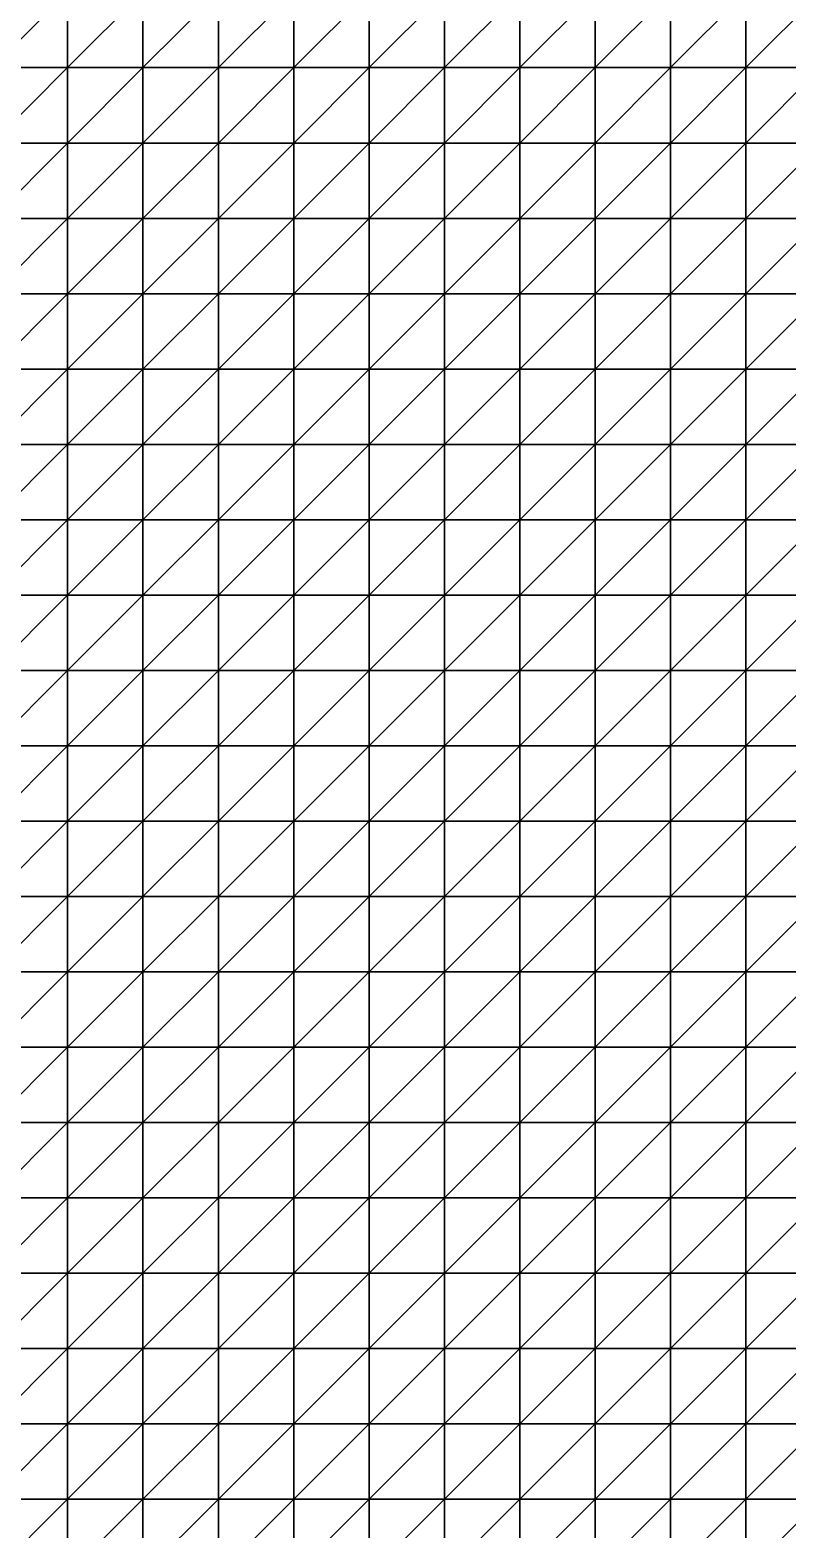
# Model space of a CAD drawing. Header units: metres. Extents: x 351000 to 353000, y 7455000 to 7457000.
# Drawn here: x 351987.5 to 352238.7, y 7455490.1 to 7455987.5 of the extents above; entities that cross this region are included whole.
import ezdxf

# ---------------------------------------------------------------- set-up
doc = ezdxf.new("R2010")
doc.units = ezdxf.units.M

msp = doc.modelspace()

# ---------------------------------------------------------------- linework, layer by layer
at = {"layer": 'BASE_OF_COVER_BOC'}
for points in [[(351975, 7455975, 1287.86), (352000, 7455975, 1289.49), (352000, 7456000, 1286.59)], [(351975, 7455975, 1287.86), (352000, 7456000, 1286.59), (351975, 7456000, 1284.14)], [(352000, 7455975, 1289.49), (352025, 7455975, 1291.1), (352025, 7456000, 1288.96)], [(352000, 7455975, 1289.49), (352025, 7456000, 1288.96), (352000, 7456000, 1286.59)], [(352025, 7455975, 1291.1), (352050, 7455975, 1292.49), (352050, 7456000, 1290.69)], [(352025, 7455975, 1291.1), (352050, 7456000, 1290.69), (352025, 7456000, 1288.96)], [(352050, 7455975, 1292.49), (352075, 7455975, 1293.38), (352075, 7456000, 1291.39)], [(352050, 7455975, 1292.49), (352075, 7456000, 1291.39), (352050, 7456000, 1290.69)], [(352075, 7455975, 1293.38), (352100, 7455975, 1293.59), (352100, 7456000, 1291.02)], [(352075, 7455975, 1293.38), (352100, 7456000, 1291.02), (352075, 7456000, 1291.39)], [(352100, 7455975, 1293.59), (352125, 7455975, 1293.31), (352125, 7456000, 1290.08)], [(352100, 7455975, 1293.59), (352125, 7456000, 1290.08), (352100, 7456000, 1291.02)], [(352125, 7455975, 1293.31), (352150, 7455975, 1293.08), (352150, 7456000, 1289.44)], [(352125, 7455975, 1293.31), (352150, 7456000, 1289.44), (352125, 7456000, 1290.08)], [(352150, 7455975, 1293.08), (352175, 7455975, 1293.72), (352175, 7456000, 1290.06)], [(352150, 7455975, 1293.08), (352175, 7456000, 1290.06), (352150, 7456000, 1289.44)], [(352175, 7455975, 1293.72), (352200, 7455975, 1295.99), (352200, 7456000, 1292.62)], [(352175, 7455975, 1293.72), (352200, 7456000, 1292.62), (352175, 7456000, 1290.06)], [(352200, 7455975, 1295.99), (352225, 7455975, 1300.27), (352225, 7456000, 1297.28)], [(352200, 7455975, 1295.99), (352225, 7456000, 1297.28), (352200, 7456000, 1292.62)], [(352225, 7455975, 1300.27), (352250, 7455975, 1306.36), (352250, 7456000, 1303.54)], [(352225, 7455975, 1300.27), (352250, 7456000, 1303.54), (352225, 7456000, 1297.28)], [(351975, 7455950, 1292.53), (352000, 7455950, 1293.48), (352000, 7455975, 1289.49)], [(351975, 7455950, 1292.53), (352000, 7455975, 1289.49), (351975, 7455975, 1287.86)], [(352000, 7455950, 1293.48), (352025, 7455950, 1294.3), (352025, 7455975, 1291.1)], [(352000, 7455950, 1293.48), (352025, 7455975, 1291.1), (352000, 7455975, 1289.49)], [(352025, 7455950, 1294.3), (352050, 7455950, 1295.18), (352050, 7455975, 1292.49)], [(352025, 7455950, 1294.3), (352050, 7455975, 1292.49), (352025, 7455975, 1291.1)], [(352050, 7455950, 1295.18), (352075, 7455950, 1296.12), (352075, 7455975, 1293.38)], [(352050, 7455950, 1295.18), (352075, 7455975, 1293.38), (352050, 7455975, 1292.49)], [(352075, 7455950, 1296.12), (352100, 7455950, 1296.99), (352100, 7455975, 1293.59)], [(352075, 7455950, 1296.12), (352100, 7455975, 1293.59), (352075, 7455975, 1293.38)], [(352100, 7455950, 1296.99), (352125, 7455950, 1297.72), (352125, 7455975, 1293.31)], [(352100, 7455950, 1296.99), (352125, 7455975, 1293.31), (352100, 7455975, 1293.59)], [(352125, 7455950, 1297.72), (352150, 7455950, 1298.46), (352150, 7455975, 1293.08)], [(352125, 7455950, 1297.72), (352150, 7455975, 1293.08), (352125, 7455975, 1293.31)], [(352150, 7455950, 1298.46), (352175, 7455950, 1299.62), (352175, 7455975, 1293.72)], [(352150, 7455950, 1298.46), (352175, 7455975, 1293.72), (352150, 7455975, 1293.08)], [(352175, 7455950, 1299.62), (352200, 7455950, 1301.77), (352200, 7455975, 1295.99)], [(352175, 7455950, 1299.62), (352200, 7455975, 1295.99), (352175, 7455975, 1293.72)], [(352200, 7455950, 1301.77), (352225, 7455950, 1305.37), (352225, 7455975, 1300.27)], [(352200, 7455950, 1301.77), (352225, 7455975, 1300.27), (352200, 7455975, 1295.99)], [(352225, 7455950, 1305.37), (352250, 7455950, 1310.48), (352250, 7455975, 1306.36)], [(352225, 7455950, 1305.37), (352250, 7455975, 1306.36), (352225, 7455975, 1300.27)], [(351975, 7455925, 1297.11), (352000, 7455925, 1298.02), (352000, 7455950, 1293.48)], [(351975, 7455925, 1297.11), (352000, 7455950, 1293.48), (351975, 7455950, 1292.53)], [(352000, 7455925, 1298.02), (352025, 7455925, 1298.53), (352025, 7455950, 1294.3)], [(352000, 7455925, 1298.02), (352025, 7455950, 1294.3), (352000, 7455950, 1293.48)], [(352025, 7455925, 1298.53), (352050, 7455925, 1299.14), (352050, 7455950, 1295.18)], [(352025, 7455925, 1298.53), (352050, 7455950, 1295.18), (352025, 7455950, 1294.3)], [(352050, 7455925, 1299.14), (352075, 7455925, 1300.17), (352075, 7455950, 1296.12)], [(352050, 7455925, 1299.14), (352075, 7455950, 1296.12), (352050, 7455950, 1295.18)], [(352075, 7455925, 1300.17), (352100, 7455925, 1301.67), (352100, 7455950, 1296.99)], [(352075, 7455925, 1300.17), (352100, 7455950, 1296.99), (352075, 7455950, 1296.12)], [(352100, 7455925, 1301.67), (352125, 7455925, 1303.45), (352125, 7455950, 1297.72)], [(352100, 7455925, 1301.67), (352125, 7455950, 1297.72), (352100, 7455950, 1296.99)], [(352125, 7455925, 1303.45), (352150, 7455925, 1305.32), (352150, 7455950, 1298.46)], [(352125, 7455925, 1303.45), (352150, 7455950, 1298.46), (352125, 7455950, 1297.72)], [(352150, 7455925, 1305.32), (352175, 7455925, 1307.23), (352175, 7455950, 1299.62)], [(352150, 7455925, 1305.32), (352175, 7455950, 1299.62), (352150, 7455950, 1298.46)], [(352175, 7455925, 1307.23), (352200, 7455925, 1309.36), (352200, 7455950, 1301.77)], [(352175, 7455925, 1307.23), (352200, 7455950, 1301.77), (352175, 7455950, 1299.62)], [(352200, 7455925, 1309.36), (352225, 7455925, 1312.02), (352225, 7455950, 1305.37)], [(352200, 7455925, 1309.36), (352225, 7455950, 1305.37), (352200, 7455950, 1301.77)], [(352225, 7455925, 1312.02), (352250, 7455925, 1315.45), (352250, 7455950, 1310.48)], [(352225, 7455925, 1312.02), (352250, 7455950, 1310.48), (352225, 7455950, 1305.37)], [(351975, 7455900, 1300.94), (352000, 7455900, 1302.58), (352000, 7455925, 1298.02)], [(351975, 7455900, 1300.94), (352000, 7455925, 1298.02), (351975, 7455925, 1297.11)], [(352000, 7455900, 1302.58), (352025, 7455900, 1303.56), (352025, 7455925, 1298.53)], [(352000, 7455900, 1302.58), (352025, 7455925, 1298.53), (352000, 7455925, 1298.02)], [(352025, 7455900, 1303.56), (352050, 7455900, 1304.42), (352050, 7455925, 1299.14)], [(352025, 7455900, 1303.56), (352050, 7455925, 1299.14), (352025, 7455925, 1298.53)], [(352050, 7455900, 1304.42), (352075, 7455900, 1305.68), (352075, 7455925, 1300.17)], [(352050, 7455900, 1304.42), (352075, 7455925, 1300.17), (352050, 7455925, 1299.14)], [(352075, 7455900, 1305.68), (352100, 7455900, 1307.59), (352100, 7455925, 1301.67)], [(352075, 7455900, 1305.68), (352100, 7455925, 1301.67), (352075, 7455925, 1300.17)], [(352100, 7455900, 1307.59), (352125, 7455900, 1310.06), (352125, 7455925, 1303.45)], [(352100, 7455900, 1307.59), (352125, 7455925, 1303.45), (352100, 7455925, 1301.67)], [(352125, 7455900, 1310.06), (352150, 7455900, 1312.72), (352150, 7455925, 1305.32)], [(352125, 7455900, 1310.06), (352150, 7455925, 1305.32), (352125, 7455925, 1303.45)], [(352150, 7455900, 1312.72), (352175, 7455900, 1315.16), (352175, 7455925, 1307.23)], [(352150, 7455900, 1312.72), (352175, 7455925, 1307.23), (352150, 7455925, 1305.32)], [(352175, 7455900, 1315.16), (352200, 7455900, 1317.15), (352200, 7455925, 1309.36)], [(352175, 7455900, 1315.16), (352200, 7455925, 1309.36), (352175, 7455925, 1307.23)], [(352200, 7455900, 1317.15), (352225, 7455900, 1318.73), (352225, 7455925, 1312.02)], [(352200, 7455900, 1317.15), (352225, 7455925, 1312.02), (352200, 7455925, 1309.36)], [(352225, 7455900, 1318.73), (352250, 7455900, 1320.14), (352250, 7455925, 1315.45)], [(352225, 7455900, 1318.73), (352250, 7455925, 1315.45), (352225, 7455925, 1312.02)], [(351975, 7455875, 1303.77), (352000, 7455875, 1306.69), (352000, 7455900, 1302.58)], [(351975, 7455875, 1303.77), (352000, 7455900, 1302.58), (351975, 7455900, 1300.94)], [(352000, 7455875, 1306.69), (352025, 7455875, 1308.8), (352025, 7455900, 1303.56)], [(352000, 7455875, 1306.69), (352025, 7455900, 1303.56), (352000, 7455900, 1302.58)], [(352025, 7455875, 1308.8), (352050, 7455875, 1310.4), (352050, 7455900, 1304.42)], [(352025, 7455875, 1308.8), (352050, 7455900, 1304.42), (352025, 7455900, 1303.56)], [(352050, 7455875, 1310.4), (352075, 7455875, 1312), (352075, 7455900, 1305.68)], [(352050, 7455875, 1310.4), (352075, 7455900, 1305.68), (352050, 7455900, 1304.42)], [(352075, 7455875, 1312), (352100, 7455875, 1314.01), (352100, 7455900, 1307.59)], [(352075, 7455875, 1312), (352100, 7455900, 1307.59), (352075, 7455900, 1305.68)], [(352100, 7455875, 1314.01), (352125, 7455875, 1316.51), (352125, 7455900, 1310.06)], [(352100, 7455875, 1314.01), (352125, 7455900, 1310.06), (352100, 7455900, 1307.59)], [(352125, 7455875, 1316.51), (352150, 7455875, 1319.23), (352150, 7455900, 1312.72)], [(352125, 7455875, 1316.51), (352150, 7455900, 1312.72), (352125, 7455900, 1310.06)], [(352150, 7455875, 1319.23), (352175, 7455875, 1321.63), (352175, 7455900, 1315.16)], [(352150, 7455875, 1319.23), (352175, 7455900, 1315.16), (352150, 7455900, 1312.72)], [(352175, 7455875, 1321.63), (352200, 7455875, 1323.22), (352200, 7455900, 1317.15)], [(352175, 7455875, 1321.63), (352200, 7455900, 1317.15), (352175, 7455900, 1315.16)], [(352200, 7455875, 1323.22), (352225, 7455875, 1323.74), (352225, 7455900, 1318.73)], [(352200, 7455875, 1323.22), (352225, 7455900, 1318.73), (352200, 7455900, 1317.15)], [(352225, 7455875, 1323.74), (352250, 7455875, 1323.31), (352250, 7455900, 1320.14)], [(352225, 7455875, 1323.74), (352250, 7455900, 1320.14), (352225, 7455900, 1318.73)], [(351975, 7455850, 1305.62), (352000, 7455850, 1309.78), (352000, 7455875, 1306.69)], [(351975, 7455850, 1305.62), (352000, 7455875, 1306.69), (351975, 7455875, 1303.77)], [(352000, 7455850, 1309.78), (352025, 7455850, 1313.18), (352025, 7455875, 1308.8)], [(352000, 7455850, 1309.78), (352025, 7455875, 1308.8), (352000, 7455875, 1306.69)], [(352025, 7455850, 1313.18), (352050, 7455850, 1315.73), (352050, 7455875, 1310.4)], [(352025, 7455850, 1313.18), (352050, 7455875, 1310.4), (352025, 7455875, 1308.8)], [(352050, 7455850, 1315.73), (352075, 7455850, 1317.7), (352075, 7455875, 1312)], [(352050, 7455850, 1315.73), (352075, 7455875, 1312), (352050, 7455875, 1310.4)], [(352075, 7455850, 1317.7), (352100, 7455850, 1319.49), (352100, 7455875, 1314.01)], [(352075, 7455850, 1317.7), (352100, 7455875, 1314.01), (352075, 7455875, 1312)], [(352100, 7455850, 1319.49), (352125, 7455850, 1321.42), (352125, 7455875, 1316.51)], [(352100, 7455850, 1319.49), (352125, 7455875, 1316.51), (352100, 7455875, 1314.01)], [(352125, 7455850, 1321.42), (352150, 7455850, 1323.44), (352150, 7455875, 1319.23)], [(352125, 7455850, 1321.42), (352150, 7455875, 1319.23), (352125, 7455875, 1316.51)], [(352150, 7455850, 1323.44), (352175, 7455850, 1325.19), (352175, 7455875, 1321.63)], [(352150, 7455850, 1323.44), (352175, 7455875, 1321.63), (352150, 7455875, 1319.23)], [(352175, 7455850, 1325.19), (352200, 7455850, 1326.14), (352200, 7455875, 1323.22)], [(352175, 7455850, 1325.19), (352200, 7455875, 1323.22), (352175, 7455875, 1321.63)], [(352200, 7455850, 1326.14), (352225, 7455850, 1325.58), (352225, 7455875, 1323.74)], [(352200, 7455850, 1326.14), (352225, 7455875, 1323.74), (352200, 7455875, 1323.22)], [(352225, 7455850, 1325.58), (352250, 7455850, 1323.8), (352250, 7455875, 1323.31)], [(352225, 7455850, 1325.58), (352250, 7455875, 1323.31), (352225, 7455875, 1323.74)], [(351975, 7455825, 1306.47), (352000, 7455825, 1311.21), (352000, 7455850, 1309.78)], [(351975, 7455825, 1306.47), (352000, 7455850, 1309.78), (351975, 7455850, 1305.62)], [(352000, 7455825, 1311.21), (352025, 7455825, 1315.47), (352025, 7455850, 1313.18)], [(352000, 7455825, 1311.21), (352025, 7455850, 1313.18), (352000, 7455850, 1309.78)], [(352025, 7455825, 1315.47), (352050, 7455825, 1318.77), (352050, 7455850, 1315.73)], [(352025, 7455825, 1315.47), (352050, 7455850, 1315.73), (352025, 7455850, 1313.18)], [(352050, 7455825, 1318.77), (352075, 7455825, 1321.03), (352075, 7455850, 1317.7)], [(352050, 7455825, 1318.77), (352075, 7455850, 1317.7), (352050, 7455850, 1315.73)], [(352075, 7455825, 1321.03), (352100, 7455825, 1322.51), (352100, 7455850, 1319.49)], [(352075, 7455825, 1321.03), (352100, 7455850, 1319.49), (352075, 7455850, 1317.7)], [(352100, 7455825, 1322.51), (352125, 7455825, 1323.58), (352125, 7455850, 1321.42)], [(352100, 7455825, 1322.51), (352125, 7455850, 1321.42), (352100, 7455850, 1319.49)], [(352125, 7455825, 1323.58), (352150, 7455825, 1324.53), (352150, 7455850, 1323.44)], [(352125, 7455825, 1323.58), (352150, 7455850, 1323.44), (352125, 7455850, 1321.42)], [(352150, 7455825, 1324.53), (352175, 7455825, 1325.33), (352175, 7455850, 1325.19)], [(352150, 7455825, 1324.53), (352175, 7455850, 1325.19), (352150, 7455850, 1323.44)], [(352175, 7455825, 1325.33), (352200, 7455825, 1325.64), (352200, 7455850, 1326.14)], [(352175, 7455825, 1325.33), (352200, 7455850, 1326.14), (352175, 7455850, 1325.19)], [(352200, 7455825, 1325.64), (352225, 7455825, 1325.04), (352225, 7455850, 1325.58)], [(352200, 7455825, 1325.64), (352225, 7455850, 1325.58), (352200, 7455850, 1326.14)], [(352225, 7455825, 1325.04), (352250, 7455825, 1323.2), (352250, 7455850, 1323.8)], [(352225, 7455825, 1325.04), (352250, 7455850, 1323.8), (352225, 7455850, 1325.58)], [(351975, 7455800, 1306.18), (352000, 7455800, 1310.45), (352000, 7455825, 1311.21)], [(351975, 7455800, 1306.18), (352000, 7455825, 1311.21), (351975, 7455825, 1306.47)], [(352000, 7455800, 1310.45), (352025, 7455800, 1314.7), (352025, 7455825, 1315.47)], [(352000, 7455800, 1310.45), (352025, 7455825, 1315.47), (352000, 7455825, 1311.21)], [(352025, 7455800, 1314.7), (352050, 7455800, 1318.25), (352050, 7455825, 1318.77)], [(352025, 7455800, 1314.7), (352050, 7455825, 1318.77), (352025, 7455825, 1315.47)], [(352050, 7455800, 1318.25), (352075, 7455800, 1320.69), (352075, 7455825, 1321.03)], [(352050, 7455800, 1318.25), (352075, 7455825, 1321.03), (352050, 7455825, 1318.77)], [(352075, 7455800, 1320.69), (352100, 7455800, 1322), (352100, 7455825, 1322.51)], [(352075, 7455800, 1320.69), (352100, 7455825, 1322.51), (352075, 7455825, 1321.03)], [(352100, 7455800, 1322), (352125, 7455800, 1322.51), (352125, 7455825, 1323.58)], [(352100, 7455800, 1322), (352125, 7455825, 1323.58), (352100, 7455825, 1322.51)], [(352125, 7455800, 1322.51), (352150, 7455800, 1322.65), (352150, 7455825, 1324.53)], [(352125, 7455800, 1322.51), (352150, 7455825, 1324.53), (352125, 7455825, 1323.58)], [(352150, 7455800, 1322.65), (352175, 7455800, 1322.72), (352175, 7455825, 1325.33)], [(352150, 7455800, 1322.65), (352175, 7455825, 1325.33), (352150, 7455825, 1324.53)], [(352175, 7455800, 1322.72), (352200, 7455800, 1322.71), (352200, 7455825, 1325.64)], [(352175, 7455800, 1322.72), (352200, 7455825, 1325.64), (352175, 7455825, 1325.33)], [(352200, 7455800, 1322.71), (352225, 7455800, 1322.32), (352225, 7455825, 1325.04)], [(352200, 7455800, 1322.71), (352225, 7455825, 1325.04), (352200, 7455825, 1325.64)], [(352225, 7455800, 1322.32), (352250, 7455800, 1321.07), (352250, 7455825, 1323.2)], [(352225, 7455800, 1322.32), (352250, 7455825, 1323.2), (352225, 7455825, 1325.04)], [(351975, 7455775, 1304.57), (352000, 7455775, 1307.37), (352000, 7455800, 1310.45)], [(351975, 7455775, 1304.57), (352000, 7455800, 1310.45), (351975, 7455800, 1306.18)], [(352000, 7455775, 1307.37), (352025, 7455775, 1310.67), (352025, 7455800, 1314.7)], [(352000, 7455775, 1307.37), (352025, 7455800, 1314.7), (352000, 7455800, 1310.45)], [(352025, 7455775, 1310.67), (352050, 7455775, 1313.86), (352050, 7455800, 1318.25)], [(352025, 7455775, 1310.67), (352050, 7455800, 1318.25), (352025, 7455800, 1314.7)], [(352050, 7455775, 1313.86), (352075, 7455775, 1316.39), (352075, 7455800, 1320.69)], [(352050, 7455775, 1313.86), (352075, 7455800, 1320.69), (352050, 7455800, 1318.25)], [(352075, 7455775, 1316.39), (352100, 7455775, 1317.95), (352100, 7455800, 1322)], [(352075, 7455775, 1316.39), (352100, 7455800, 1322), (352075, 7455800, 1320.69)], [(352100, 7455775, 1317.95), (352125, 7455775, 1318.61), (352125, 7455800, 1322.51)], [(352100, 7455775, 1317.95), (352125, 7455800, 1322.51), (352100, 7455800, 1322)], [(352125, 7455775, 1318.61), (352150, 7455775, 1318.75), (352150, 7455800, 1322.65)], [(352125, 7455775, 1318.61), (352150, 7455800, 1322.65), (352125, 7455800, 1322.51)], [(352150, 7455775, 1318.75), (352175, 7455775, 1318.82), (352175, 7455800, 1322.72)], [(352150, 7455775, 1318.75), (352175, 7455800, 1322.72), (352150, 7455800, 1322.65)], [(352175, 7455775, 1318.82), (352200, 7455775, 1319.06), (352200, 7455800, 1322.71)], [(352175, 7455775, 1318.82), (352200, 7455800, 1322.71), (352175, 7455800, 1322.72)], [(352200, 7455775, 1319.06), (352225, 7455775, 1319.29), (352225, 7455800, 1322.32)], [(352200, 7455775, 1319.06), (352225, 7455800, 1322.32), (352200, 7455800, 1322.71)], [(352225, 7455775, 1319.29), (352250, 7455775, 1319.28), (352250, 7455800, 1321.07)], [(352225, 7455775, 1319.29), (352250, 7455800, 1321.07), (352225, 7455800, 1322.32)], [(351975, 7455750, 1301.64), (352000, 7455750, 1302.45), (352000, 7455775, 1307.37)], [(351975, 7455750, 1301.64), (352000, 7455775, 1307.37), (351975, 7455775, 1304.57)], [(352000, 7455750, 1302.45), (352025, 7455750, 1304.18), (352025, 7455775, 1310.67)], [(352000, 7455750, 1302.45), (352025, 7455775, 1310.67), (352000, 7455775, 1307.37)], [(352025, 7455750, 1304.18), (352050, 7455750, 1306.56), (352050, 7455775, 1313.86)], [(352025, 7455750, 1304.18), (352050, 7455775, 1313.86), (352025, 7455775, 1310.67)], [(352050, 7455750, 1306.56), (352075, 7455750, 1309.11), (352075, 7455775, 1316.39)], [(352050, 7455750, 1306.56), (352075, 7455775, 1316.39), (352050, 7455775, 1313.86)], [(352075, 7455750, 1309.11), (352100, 7455750, 1311.34), (352100, 7455775, 1317.95)], [(352075, 7455750, 1309.11), (352100, 7455775, 1317.95), (352075, 7455775, 1316.39)], [(352100, 7455750, 1311.34), (352125, 7455750, 1313.01), (352125, 7455775, 1318.61)], [(352100, 7455750, 1311.34), (352125, 7455775, 1318.61), (352100, 7455775, 1317.95)], [(352125, 7455750, 1313.01), (352150, 7455750, 1314.2), (352150, 7455775, 1318.75)], [(352125, 7455750, 1313.01), (352150, 7455775, 1318.75), (352125, 7455775, 1318.61)], [(352150, 7455750, 1314.2), (352175, 7455750, 1315.19), (352175, 7455775, 1318.82)], [(352150, 7455750, 1314.2), (352175, 7455775, 1318.82), (352150, 7455775, 1318.75)], [(352175, 7455750, 1315.19), (352200, 7455750, 1316.21), (352200, 7455775, 1319.06)], [(352175, 7455750, 1315.19), (352200, 7455775, 1319.06), (352175, 7455775, 1318.82)], [(352200, 7455750, 1316.21), (352225, 7455750, 1317.49), (352225, 7455775, 1319.29)], [(352200, 7455750, 1316.21), (352225, 7455775, 1319.29), (352200, 7455775, 1319.06)], [(352225, 7455750, 1317.49), (352250, 7455750, 1318.76), (352250, 7455775, 1319.28)], [(352225, 7455750, 1317.49), (352250, 7455775, 1319.28), (352225, 7455775, 1319.29)], [(351975, 7455725, 1297.78), (352000, 7455725, 1296.76), (352000, 7455750, 1302.45)], [(351975, 7455725, 1297.78), (352000, 7455750, 1302.45), (351975, 7455750, 1301.64)], [(352000, 7455725, 1296.76), (352025, 7455725, 1296.83), (352025, 7455750, 1304.18)], [(352000, 7455725, 1296.76), (352025, 7455750, 1304.18), (352000, 7455750, 1302.45)], [(352025, 7455725, 1296.83), (352050, 7455725, 1298.22), (352050, 7455750, 1306.56)], [(352025, 7455725, 1296.83), (352050, 7455750, 1306.56), (352025, 7455750, 1304.18)], [(352050, 7455725, 1298.22), (352075, 7455725, 1300.71), (352075, 7455750, 1309.11)], [(352050, 7455725, 1298.22), (352075, 7455750, 1309.11), (352050, 7455750, 1306.56)], [(352075, 7455725, 1300.71), (352100, 7455725, 1303.83), (352100, 7455750, 1311.34)], [(352075, 7455725, 1300.71), (352100, 7455750, 1311.34), (352075, 7455750, 1309.11)], [(352100, 7455725, 1303.83), (352125, 7455725, 1307.07), (352125, 7455750, 1313.01)], [(352100, 7455725, 1303.83), (352125, 7455750, 1313.01), (352100, 7455750, 1311.34)], [(352125, 7455725, 1307.07), (352150, 7455725, 1310.05), (352150, 7455750, 1314.2)], [(352125, 7455725, 1307.07), (352150, 7455750, 1314.2), (352125, 7455750, 1313.01)], [(352150, 7455725, 1310.05), (352175, 7455725, 1312.63), (352175, 7455750, 1315.19)], [(352150, 7455725, 1310.05), (352175, 7455750, 1315.19), (352150, 7455750, 1314.2)], [(352175, 7455725, 1312.63), (352200, 7455725, 1315.04), (352200, 7455750, 1316.21)], [(352175, 7455725, 1312.63), (352200, 7455750, 1316.21), (352175, 7455750, 1315.19)], [(352200, 7455725, 1315.04), (352225, 7455725, 1317.39), (352225, 7455750, 1317.49)], [(352200, 7455725, 1315.04), (352225, 7455750, 1317.49), (352200, 7455750, 1316.21)], [(352225, 7455725, 1317.39), (352250, 7455725, 1319.58), (352250, 7455750, 1318.76)], [(352225, 7455725, 1317.39), (352250, 7455750, 1318.76), (352225, 7455750, 1317.49)], [(351975, 7455700, 1293.71), (352000, 7455700, 1291.6), (352000, 7455725, 1296.76)], [(351975, 7455700, 1293.71), (352000, 7455725, 1296.76), (351975, 7455725, 1297.78)], [(352000, 7455700, 1291.6), (352025, 7455700, 1290.46), (352025, 7455725, 1296.83)], [(352000, 7455700, 1291.6), (352025, 7455725, 1296.83), (352000, 7455725, 1296.76)], [(352025, 7455700, 1290.46), (352050, 7455700, 1290.92), (352050, 7455725, 1298.22)], [(352025, 7455700, 1290.46), (352050, 7455725, 1298.22), (352025, 7455725, 1296.83)], [(352050, 7455700, 1290.92), (352075, 7455700, 1293.21), (352075, 7455725, 1300.71)], [(352050, 7455700, 1290.92), (352075, 7455725, 1300.71), (352050, 7455725, 1298.22)], [(352075, 7455700, 1293.21), (352100, 7455700, 1297.05), (352100, 7455725, 1303.83)], [(352075, 7455700, 1293.21), (352100, 7455725, 1303.83), (352075, 7455725, 1300.71)], [(352100, 7455700, 1297.05), (352125, 7455700, 1301.78), (352125, 7455725, 1307.07)], [(352100, 7455700, 1297.05), (352125, 7455725, 1307.07), (352100, 7455725, 1303.83)], [(352125, 7455700, 1301.78), (352150, 7455700, 1306.62), (352150, 7455725, 1310.05)], [(352125, 7455700, 1301.78), (352150, 7455725, 1310.05), (352125, 7455725, 1307.07)], [(352150, 7455700, 1306.62), (352175, 7455700, 1311.15), (352175, 7455725, 1312.63)], [(352150, 7455700, 1306.62), (352175, 7455725, 1312.63), (352150, 7455725, 1310.05)], [(352175, 7455700, 1311.15), (352200, 7455700, 1315.09), (352200, 7455725, 1315.04)], [(352175, 7455700, 1311.15), (352200, 7455725, 1315.04), (352175, 7455725, 1312.63)], [(352200, 7455700, 1315.09), (352225, 7455700, 1318.38), (352225, 7455725, 1317.39)], [(352200, 7455700, 1315.09), (352225, 7455725, 1317.39), (352200, 7455725, 1315.04)], [(352225, 7455700, 1318.38), (352250, 7455700, 1320.96), (352250, 7455725, 1319.58)], [(352225, 7455700, 1318.38), (352250, 7455725, 1319.58), (352225, 7455725, 1317.39)], [(351975, 7455675, 1290.28), (352000, 7455675, 1288.05), (352000, 7455700, 1291.6)], [(351975, 7455675, 1290.28), (352000, 7455700, 1291.6), (351975, 7455700, 1293.71)], [(352000, 7455675, 1288.05), (352025, 7455675, 1286.39), (352025, 7455700, 1290.46)], [(352000, 7455675, 1288.05), (352025, 7455700, 1290.46), (352000, 7455700, 1291.6)], [(352025, 7455675, 1286.39), (352050, 7455675, 1286.2), (352050, 7455700, 1290.92)], [(352025, 7455675, 1286.39), (352050, 7455700, 1290.92), (352025, 7455700, 1290.46)], [(352050, 7455675, 1286.2), (352075, 7455675, 1288.06), (352075, 7455700, 1293.21)], [(352050, 7455675, 1286.2), (352075, 7455700, 1293.21), (352050, 7455700, 1290.92)], [(352075, 7455675, 1288.06), (352100, 7455675, 1292.01), (352100, 7455700, 1297.05)], [(352075, 7455675, 1288.06), (352100, 7455700, 1297.05), (352075, 7455700, 1293.21)], [(352100, 7455675, 1292.01), (352125, 7455675, 1297.48), (352125, 7455700, 1301.78)], [(352100, 7455675, 1292.01), (352125, 7455700, 1301.78), (352100, 7455700, 1297.05)], [(352125, 7455675, 1297.48), (352150, 7455675, 1303.72), (352150, 7455700, 1306.62)], [(352125, 7455675, 1297.48), (352150, 7455700, 1306.62), (352125, 7455700, 1301.78)], [(352150, 7455675, 1303.72), (352175, 7455675, 1309.82), (352175, 7455700, 1311.15)], [(352150, 7455675, 1303.72), (352175, 7455700, 1311.15), (352150, 7455700, 1306.62)], [(352175, 7455675, 1309.82), (352200, 7455675, 1315.06), (352200, 7455700, 1315.09)], [(352175, 7455675, 1309.82), (352200, 7455700, 1315.09), (352175, 7455700, 1311.15)], [(352200, 7455675, 1315.06), (352225, 7455675, 1319.04), (352225, 7455700, 1318.38)], [(352200, 7455675, 1315.06), (352225, 7455700, 1318.38), (352200, 7455700, 1315.09)], [(352225, 7455675, 1319.04), (352250, 7455675, 1321.67), (352250, 7455700, 1320.96)], [(352225, 7455675, 1319.04), (352250, 7455700, 1320.96), (352225, 7455700, 1318.38)], [(351975, 7455650, 1288.09), (352000, 7455650, 1286.54), (352000, 7455675, 1288.05)], [(351975, 7455650, 1288.09), (352000, 7455675, 1288.05), (351975, 7455675, 1290.28)], [(352000, 7455650, 1286.54), (352025, 7455650, 1285.05), (352025, 7455675, 1286.39)], [(352000, 7455650, 1286.54), (352025, 7455675, 1286.39), (352000, 7455675, 1288.05)], [(352025, 7455650, 1285.05), (352050, 7455650, 1284.5), (352050, 7455675, 1286.2)], [(352025, 7455650, 1285.05), (352050, 7455675, 1286.2), (352025, 7455675, 1286.39)], [(352050, 7455650, 1284.5), (352075, 7455650, 1285.67), (352075, 7455675, 1288.06)], [(352050, 7455650, 1284.5), (352075, 7455675, 1288.06), (352050, 7455675, 1286.2)], [(352075, 7455650, 1285.67), (352100, 7455650, 1288.9), (352100, 7455675, 1292.01)], [(352075, 7455650, 1285.67), (352100, 7455675, 1292.01), (352075, 7455675, 1288.06)], [(352100, 7455650, 1288.9), (352125, 7455650, 1294.14), (352125, 7455675, 1297.48)], [(352100, 7455650, 1288.9), (352125, 7455675, 1297.48), (352100, 7455675, 1292.01)], [(352125, 7455650, 1294.14), (352150, 7455650, 1300.68), (352150, 7455675, 1303.72)], [(352125, 7455650, 1294.14), (352150, 7455675, 1303.72), (352125, 7455675, 1297.48)], [(352150, 7455650, 1300.68), (352175, 7455650, 1307.47), (352175, 7455675, 1309.82)], [(352150, 7455650, 1300.68), (352175, 7455675, 1309.82), (352150, 7455675, 1303.72)], [(352175, 7455650, 1307.47), (352200, 7455650, 1313.47), (352200, 7455675, 1315.06)], [(352175, 7455650, 1307.47), (352200, 7455675, 1315.06), (352175, 7455675, 1309.82)], [(352200, 7455650, 1313.47), (352225, 7455650, 1317.95), (352225, 7455675, 1319.04)], [(352200, 7455650, 1313.47), (352225, 7455675, 1319.04), (352200, 7455675, 1315.06)], [(352225, 7455650, 1317.95), (352250, 7455650, 1320.59), (352250, 7455675, 1321.67)], [(352225, 7455650, 1317.95), (352250, 7455675, 1321.67), (352225, 7455675, 1319.04)], [(351975, 7455625, 1287.36), (352000, 7455625, 1286.82), (352000, 7455650, 1286.54)], [(351975, 7455625, 1287.36), (352000, 7455650, 1286.54), (351975, 7455650, 1288.09)], [(352000, 7455625, 1286.82), (352025, 7455625, 1285.91), (352025, 7455650, 1285.05)], [(352000, 7455625, 1286.82), (352025, 7455650, 1285.05), (352000, 7455650, 1286.54)], [(352025, 7455625, 1285.91), (352050, 7455625, 1285.21), (352050, 7455650, 1284.5)], [(352025, 7455625, 1285.91), (352050, 7455650, 1284.5), (352025, 7455650, 1285.05)], [(352050, 7455625, 1285.21), (352075, 7455625, 1285.47), (352075, 7455650, 1285.67)], [(352050, 7455625, 1285.21), (352075, 7455650, 1285.67), (352050, 7455650, 1284.5)], [(352075, 7455625, 1285.47), (352100, 7455625, 1287.46), (352100, 7455650, 1288.9)], [(352075, 7455625, 1285.47), (352100, 7455650, 1288.9), (352075, 7455650, 1285.67)], [(352100, 7455625, 1287.46), (352125, 7455625, 1291.42), (352125, 7455650, 1294.14)], [(352100, 7455625, 1287.46), (352125, 7455650, 1294.14), (352100, 7455650, 1288.9)], [(352125, 7455625, 1291.42), (352150, 7455625, 1297.03), (352150, 7455650, 1300.68)], [(352125, 7455625, 1291.42), (352150, 7455650, 1300.68), (352125, 7455650, 1294.14)], [(352150, 7455625, 1297.03), (352175, 7455625, 1303.41), (352175, 7455650, 1307.47)], [(352150, 7455625, 1297.03), (352175, 7455650, 1307.47), (352150, 7455650, 1300.68)], [(352175, 7455625, 1303.41), (352200, 7455625, 1309.49), (352200, 7455650, 1313.47)], [(352175, 7455625, 1303.41), (352200, 7455650, 1313.47), (352175, 7455650, 1307.47)], [(352200, 7455625, 1309.49), (352225, 7455625, 1314.26), (352225, 7455650, 1317.95)], [(352200, 7455625, 1309.49), (352225, 7455650, 1317.95), (352200, 7455650, 1313.47)], [(352225, 7455625, 1314.26), (352250, 7455625, 1317.14), (352250, 7455650, 1320.59)], [(352225, 7455625, 1314.26), (352250, 7455650, 1320.59), (352225, 7455650, 1317.95)], [(351975, 7455600, 1287.85), (352000, 7455600, 1288.21), (352000, 7455625, 1286.82)], [(351975, 7455600, 1287.85), (352000, 7455625, 1286.82), (351975, 7455625, 1287.36)], [(352000, 7455600, 1288.21), (352025, 7455600, 1287.9), (352025, 7455625, 1285.91)], [(352000, 7455600, 1288.21), (352025, 7455625, 1285.91), (352000, 7455625, 1286.82)], [(352025, 7455600, 1287.9), (352050, 7455600, 1287.12), (352050, 7455625, 1285.21)], [(352025, 7455600, 1287.9), (352050, 7455625, 1285.21), (352025, 7455625, 1285.91)], [(352050, 7455600, 1287.12), (352075, 7455600, 1286.61), (352075, 7455625, 1285.47)], [(352050, 7455600, 1287.12), (352075, 7455625, 1285.47), (352050, 7455625, 1285.21)], [(352075, 7455600, 1286.61), (352100, 7455600, 1287.08), (352100, 7455625, 1287.46)], [(352075, 7455600, 1286.61), (352100, 7455625, 1287.46), (352075, 7455625, 1285.47)], [(352100, 7455600, 1287.08), (352125, 7455600, 1289.11), (352125, 7455625, 1291.42)], [(352100, 7455600, 1287.08), (352125, 7455625, 1291.42), (352100, 7455625, 1287.46)], [(352125, 7455600, 1289.11), (352150, 7455600, 1292.84), (352150, 7455625, 1297.03)], [(352125, 7455600, 1289.11), (352150, 7455625, 1297.03), (352125, 7455625, 1291.42)], [(352150, 7455600, 1292.84), (352175, 7455600, 1297.85), (352175, 7455625, 1303.41)], [(352150, 7455600, 1292.84), (352175, 7455625, 1303.41), (352150, 7455625, 1297.03)], [(352175, 7455600, 1297.85), (352200, 7455600, 1303.27), (352200, 7455625, 1309.49)], [(352175, 7455600, 1297.85), (352200, 7455625, 1309.49), (352175, 7455625, 1303.41)], [(352200, 7455600, 1303.27), (352225, 7455600, 1308.1), (352225, 7455625, 1314.26)], [(352200, 7455600, 1303.27), (352225, 7455625, 1314.26), (352200, 7455625, 1309.49)], [(352225, 7455600, 1308.1), (352250, 7455600, 1311.5), (352250, 7455625, 1317.14)], [(352225, 7455600, 1308.1), (352250, 7455625, 1317.14), (352225, 7455625, 1314.26)], [(351975, 7455575, 1289.17), (352000, 7455575, 1289.97), (352000, 7455600, 1288.21)], [(351975, 7455575, 1289.17), (352000, 7455600, 1288.21), (351975, 7455600, 1287.85)], [(352000, 7455575, 1289.97), (352025, 7455575, 1289.97), (352025, 7455600, 1287.9)], [(352000, 7455575, 1289.97), (352025, 7455600, 1287.9), (352000, 7455600, 1288.21)], [(352025, 7455575, 1289.97), (352050, 7455575, 1289.28), (352050, 7455600, 1287.12)], [(352025, 7455575, 1289.97), (352050, 7455600, 1287.12), (352025, 7455600, 1287.9)], [(352050, 7455575, 1289.28), (352075, 7455575, 1288.19), (352075, 7455600, 1286.61)], [(352050, 7455575, 1289.28), (352075, 7455600, 1286.61), (352050, 7455600, 1287.12)], [(352075, 7455575, 1288.19), (352100, 7455575, 1287.29), (352100, 7455600, 1287.08)], [(352075, 7455575, 1288.19), (352100, 7455600, 1287.08), (352075, 7455600, 1286.61)], [(352100, 7455575, 1287.29), (352125, 7455575, 1287.3), (352125, 7455600, 1289.11)], [(352100, 7455575, 1287.29), (352125, 7455600, 1289.11), (352100, 7455600, 1287.08)], [(352125, 7455575, 1287.3), (352150, 7455575, 1288.75), (352150, 7455600, 1292.84)], [(352125, 7455575, 1287.3), (352150, 7455600, 1292.84), (352125, 7455600, 1289.11)], [(352150, 7455575, 1288.75), (352175, 7455575, 1291.76), (352175, 7455600, 1297.85)], [(352150, 7455575, 1288.75), (352175, 7455600, 1297.85), (352150, 7455600, 1292.84)], [(352175, 7455575, 1291.76), (352200, 7455575, 1295.91), (352200, 7455600, 1303.27)], [(352175, 7455575, 1291.76), (352200, 7455600, 1303.27), (352175, 7455600, 1297.85)], [(352200, 7455575, 1295.91), (352225, 7455575, 1300.42), (352225, 7455600, 1308.1)], [(352200, 7455575, 1295.91), (352225, 7455600, 1308.1), (352200, 7455600, 1303.27)], [(352225, 7455575, 1300.42), (352250, 7455575, 1304.38), (352250, 7455600, 1311.5)], [(352225, 7455575, 1300.42), (352250, 7455600, 1311.5), (352225, 7455600, 1308.1)], [(351975, 7455550, 1290.9), (352000, 7455550, 1291.65), (352000, 7455575, 1289.97)], [(351975, 7455550, 1290.9), (352000, 7455575, 1289.97), (351975, 7455575, 1289.17)], [(352000, 7455550, 1291.65), (352025, 7455550, 1291.78), (352025, 7455575, 1289.97)], [(352000, 7455550, 1291.65), (352025, 7455575, 1289.97), (352000, 7455575, 1289.97)], [(352025, 7455550, 1291.78), (352050, 7455550, 1291.13), (352050, 7455575, 1289.28)], [(352025, 7455550, 1291.78), (352050, 7455575, 1289.28), (352025, 7455575, 1289.97)], [(352050, 7455550, 1291.13), (352075, 7455550, 1289.72), (352075, 7455575, 1288.19)], [(352050, 7455550, 1291.13), (352075, 7455575, 1288.19), (352050, 7455575, 1289.28)], [(352075, 7455550, 1289.72), (352100, 7455550, 1287.9), (352100, 7455575, 1287.29)], [(352075, 7455550, 1289.72), (352100, 7455575, 1287.29), (352075, 7455575, 1288.19)], [(352100, 7455550, 1287.9), (352125, 7455550, 1286.29), (352125, 7455575, 1287.3)], [(352100, 7455550, 1287.9), (352125, 7455575, 1287.3), (352100, 7455575, 1287.29)], [(352125, 7455550, 1286.29), (352150, 7455550, 1285.62), (352150, 7455575, 1288.75)], [(352125, 7455550, 1286.29), (352150, 7455575, 1288.75), (352125, 7455575, 1287.3)], [(352150, 7455550, 1285.62), (352175, 7455550, 1286.46), (352175, 7455575, 1291.76)], [(352150, 7455550, 1285.62), (352175, 7455575, 1291.76), (352150, 7455575, 1288.75)], [(352175, 7455550, 1286.46), (352200, 7455550, 1288.92), (352200, 7455575, 1295.91)], [(352175, 7455550, 1286.46), (352200, 7455575, 1295.91), (352175, 7455575, 1291.76)], [(352200, 7455550, 1288.92), (352225, 7455550, 1292.63), (352225, 7455575, 1300.42)], [(352200, 7455550, 1288.92), (352225, 7455575, 1300.42), (352200, 7455575, 1295.91)], [(352225, 7455550, 1292.63), (352250, 7455550, 1296.82), (352250, 7455575, 1304.38)], [(352225, 7455550, 1292.63), (352250, 7455575, 1304.38), (352225, 7455575, 1300.42)], [(351975, 7455525, 1292.73), (352000, 7455525, 1293.36), (352000, 7455550, 1291.65)], [(351975, 7455525, 1292.73), (352000, 7455550, 1291.65), (351975, 7455550, 1290.9)], [(352000, 7455525, 1293.36), (352025, 7455525, 1293.36), (352025, 7455550, 1291.78)], [(352000, 7455525, 1293.36), (352025, 7455550, 1291.78), (352000, 7455550, 1291.65)], [(352025, 7455525, 1293.36), (352050, 7455525, 1292.65), (352050, 7455550, 1291.13)], [(352025, 7455525, 1293.36), (352050, 7455550, 1291.13), (352025, 7455550, 1291.78)], [(352050, 7455525, 1292.65), (352075, 7455525, 1291.12), (352075, 7455550, 1289.72)], [(352050, 7455525, 1292.65), (352075, 7455550, 1289.72), (352050, 7455550, 1291.13)], [(352075, 7455525, 1291.12), (352100, 7455525, 1288.86), (352100, 7455550, 1287.9)], [(352075, 7455525, 1291.12), (352100, 7455550, 1287.9), (352075, 7455550, 1289.72)], [(352100, 7455525, 1288.86), (352125, 7455525, 1286.28), (352125, 7455550, 1286.29)], [(352100, 7455525, 1288.86), (352125, 7455550, 1286.29), (352100, 7455550, 1287.9)], [(352125, 7455525, 1286.28), (352150, 7455525, 1284.06), (352150, 7455550, 1285.62)], [(352125, 7455525, 1286.28), (352150, 7455550, 1285.62), (352125, 7455550, 1286.29)], [(352150, 7455525, 1284.06), (352175, 7455525, 1282.98), (352175, 7455550, 1286.46)], [(352150, 7455525, 1284.06), (352175, 7455550, 1286.46), (352150, 7455550, 1285.62)], [(352175, 7455525, 1282.98), (352200, 7455525, 1283.6), (352200, 7455550, 1288.92)], [(352175, 7455525, 1282.98), (352200, 7455550, 1288.92), (352175, 7455550, 1286.46)], [(352200, 7455525, 1283.6), (352225, 7455525, 1286.02), (352225, 7455550, 1292.63)], [(352200, 7455525, 1283.6), (352225, 7455550, 1292.63), (352200, 7455550, 1288.92)], [(352225, 7455525, 1286.02), (352250, 7455525, 1289.82), (352250, 7455550, 1296.82)], [(352225, 7455525, 1286.02), (352250, 7455550, 1296.82), (352225, 7455550, 1292.63)], [(351975, 7455500, 1294.56), (352000, 7455500, 1295.2), (352000, 7455525, 1293.36)], [(351975, 7455500, 1294.56), (352000, 7455525, 1293.36), (351975, 7455525, 1292.73)], [(352000, 7455500, 1295.2), (352025, 7455500, 1295), (352025, 7455525, 1293.36)], [(352000, 7455500, 1295.2), (352025, 7455525, 1293.36), (352000, 7455525, 1293.36)], [(352025, 7455500, 1295), (352050, 7455500, 1294.1), (352050, 7455525, 1292.65)], [(352025, 7455500, 1295), (352050, 7455525, 1292.65), (352025, 7455525, 1293.36)], [(352050, 7455500, 1294.1), (352075, 7455500, 1292.49), (352075, 7455525, 1291.12)], [(352050, 7455500, 1294.1), (352075, 7455525, 1291.12), (352050, 7455525, 1292.65)], [(352075, 7455500, 1292.49), (352100, 7455500, 1290.12), (352100, 7455525, 1288.86)], [(352075, 7455500, 1292.49), (352100, 7455525, 1288.86), (352075, 7455525, 1291.12)], [(352100, 7455500, 1290.12), (352125, 7455500, 1287.18), (352125, 7455525, 1286.28)], [(352100, 7455500, 1290.12), (352125, 7455525, 1286.28), (352100, 7455525, 1288.86)], [(352125, 7455500, 1287.18), (352150, 7455500, 1284.12), (352150, 7455525, 1284.06)], [(352125, 7455500, 1287.18), (352150, 7455525, 1284.06), (352125, 7455525, 1286.28)], [(352150, 7455500, 1284.12), (352175, 7455500, 1281.69), (352175, 7455525, 1282.98)], [(352150, 7455500, 1284.12), (352175, 7455525, 1282.98), (352150, 7455525, 1284.06)], [(352175, 7455500, 1281.69), (352200, 7455500, 1280.65), (352200, 7455525, 1283.6)], [(352175, 7455500, 1281.69), (352200, 7455525, 1283.6), (352175, 7455525, 1282.98)], [(352200, 7455500, 1280.65), (352225, 7455500, 1281.49), (352225, 7455525, 1286.02)], [(352200, 7455500, 1280.65), (352225, 7455525, 1286.02), (352200, 7455525, 1283.6)], [(352225, 7455500, 1281.49), (352250, 7455500, 1284.23), (352250, 7455525, 1289.82)], [(352225, 7455500, 1281.49), (352250, 7455525, 1289.82), (352225, 7455525, 1286.02)], [(351975, 7455475, 1294.78), (352000, 7455475, 1296.85), (352000, 7455500, 1295.2)], [(351975, 7455475, 1294.78), (352000, 7455500, 1295.2), (351975, 7455500, 1294.56)], [(352000, 7455475, 1296.85), (352025, 7455475, 1296.73), (352025, 7455500, 1295)], [(352000, 7455475, 1296.85), (352025, 7455500, 1295), (352000, 7455500, 1295.2)], [(352025, 7455475, 1296.73), (352050, 7455475, 1295.6), (352050, 7455500, 1294.1)], [(352025, 7455475, 1296.73), (352050, 7455500, 1294.1), (352025, 7455500, 1295)], [(352050, 7455475, 1295.6), (352075, 7455475, 1293.83), (352075, 7455500, 1292.49)], [(352050, 7455475, 1295.6), (352075, 7455500, 1292.49), (352050, 7455500, 1294.1)], [(352075, 7455475, 1293.83), (352100, 7455475, 1291.47), (352100, 7455500, 1290.12)], [(352075, 7455475, 1293.83), (352100, 7455500, 1290.12), (352075, 7455500, 1292.49)], [(352100, 7455475, 1291.47), (352125, 7455475, 1288.56), (352125, 7455500, 1287.18)], [(352100, 7455475, 1291.47), (352125, 7455500, 1287.18), (352100, 7455500, 1290.12)], [(352125, 7455475, 1288.56), (352150, 7455475, 1285.32), (352150, 7455500, 1284.12)], [(352125, 7455475, 1288.56), (352150, 7455500, 1284.12), (352125, 7455500, 1287.18)], [(352150, 7455475, 1285.32), (352175, 7455475, 1282.26), (352175, 7455500, 1281.69)], [(352150, 7455475, 1285.32), (352175, 7455500, 1281.69), (352150, 7455500, 1284.12)], [(352175, 7455475, 1282.26), (352200, 7455475, 1280.06), (352200, 7455500, 1280.65)], [(352175, 7455475, 1282.26), (352200, 7455500, 1280.65), (352175, 7455500, 1281.69)], [(352200, 7455475, 1280.06), (352225, 7455475, 1279.4), (352225, 7455500, 1281.49)], [(352200, 7455475, 1280.06), (352225, 7455500, 1281.49), (352200, 7455500, 1280.65)], [(352225, 7455475, 1279.4), (352250, 7455475, 1280.65), (352250, 7455500, 1284.23)], [(352225, 7455475, 1279.4), (352250, 7455500, 1284.23), (352225, 7455500, 1281.49)]]:
    msp.add_3dface(points, dxfattribs=at)

doc.saveas('drawing.dxf')
